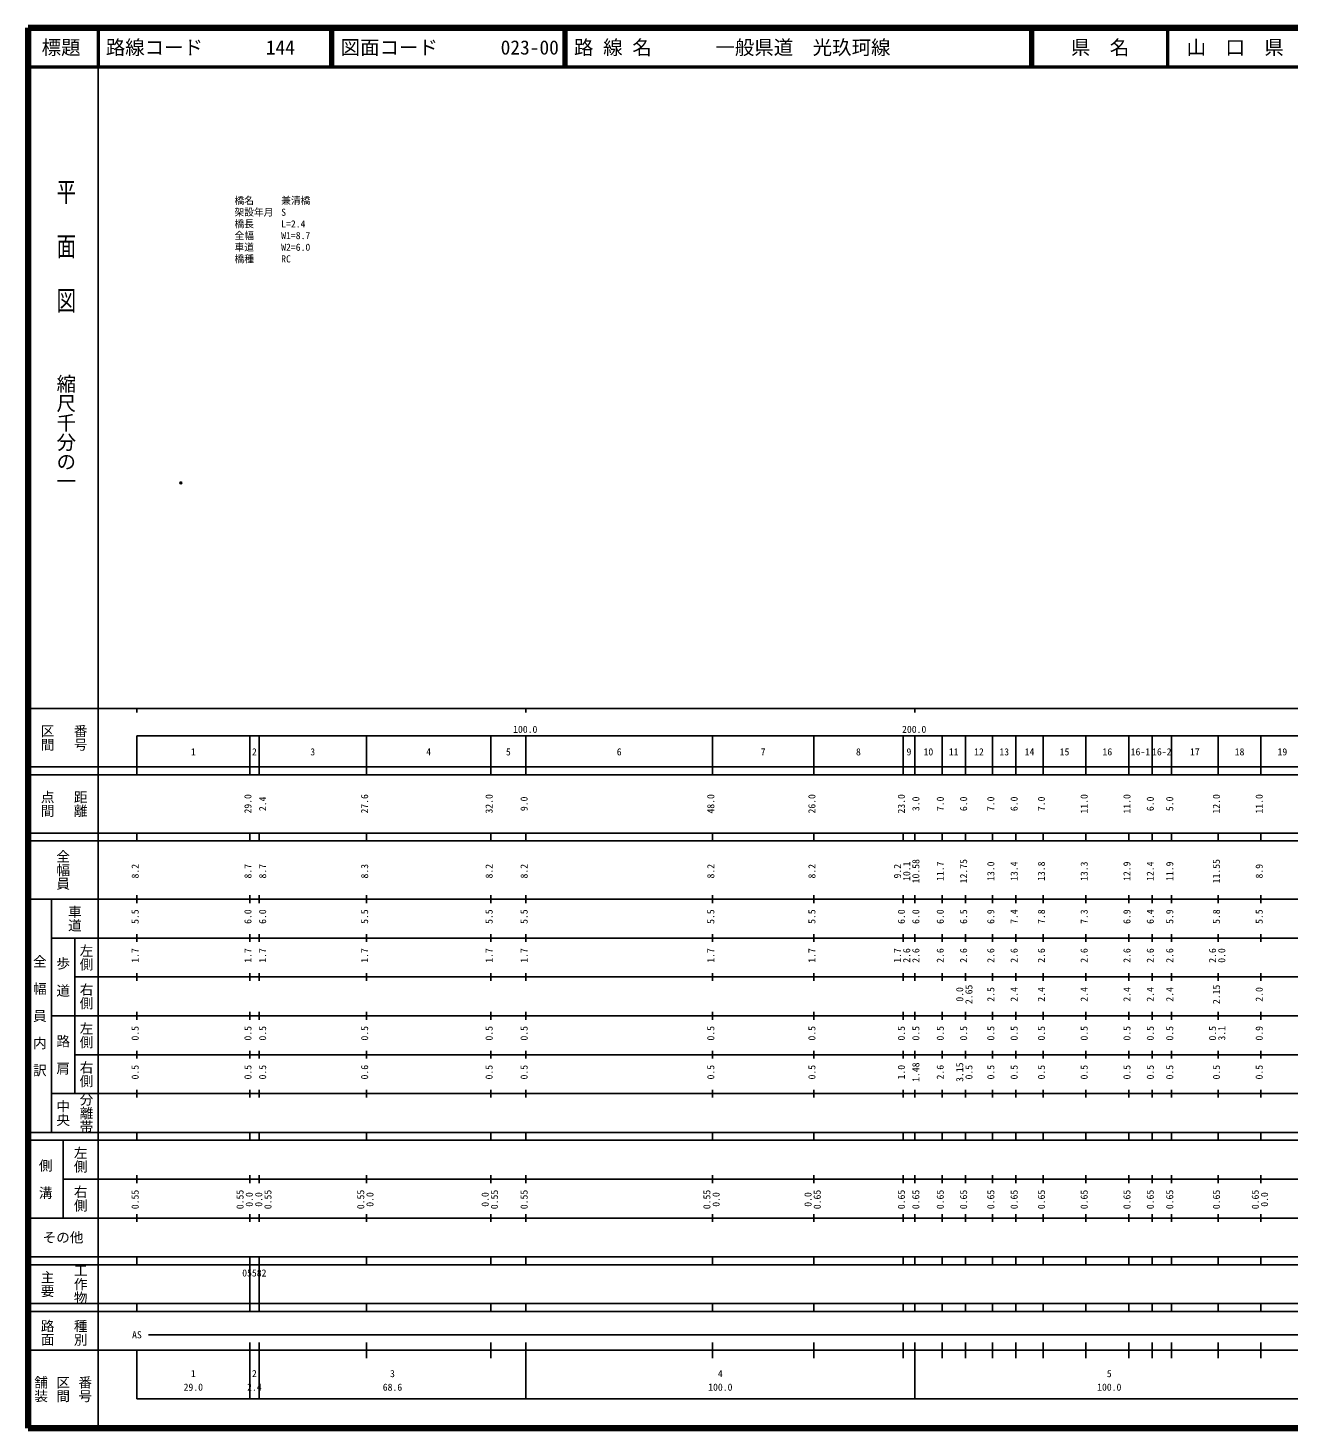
# Model space of a CAD drawing. Units: millimetres on the paper. Extents: x 40 to 680, y 20 to 380.
# Drawn here: x 40 to 364.2, y 20 to 380 of the extents above; entities that cross this region are included whole.
import ezdxf
from ezdxf.enums import TextEntityAlignment as Align

# ---------------------------------------------------------------- set-up
doc = ezdxf.new("R2010")
doc.units = ezdxf.units.MM
doc.header["$PDMODE"] = 32
doc.header["$PDSIZE"] = 0.5
for name, color, linetype in [('M-OTRS', 6, 'Continuous'), ('M-STR-HTXT', 7, 'Continuous'), ('M-TTL-TXT', 7, 'Continuous')]:
    doc.layers.add(name, color=color, linetype=linetype)
for name, color, linetype, lineweight in [('M-TTL', 2, 'Continuous', 140), ('M-TTL-BAND', 7, 'Continuous', 25), ('M-TTL-LINE', 7, 'Continuous', 50)]:
    doc.layers.add(name, color=color, linetype=linetype, lineweight=lineweight)
doc.styles.add('@ＭＳ ゴシック', font='')
doc.styles.add('ＭＳ ゴシック', font='')
doc.styles.get('@ＭＳ ゴシック').set_extended_font_data('@MS Gothic')
doc.styles.get('ＭＳ ゴシック').set_extended_font_data('MS Gothic')

msp = doc.modelspace()

# ---------------------------------------------------------------- linework, layer by layer
at = {"layer": 'M-OTRS'}
msp.add_point((79.29, 263.007), dxfattribs=at)
at = {"layer": 'M-TTL'}
for p, q in [((40, 380), (40, 20)), ((680, 380), (40, 380)), ((40, 20), (680, 20))]:
    msp.add_line(p, q, dxfattribs=at)
at = {"layer": 'M-TTL-BAND'}
for p, q in [((58, 370), (58, 20)), ((40, 205), (579, 205)), ((68, 205), (68, 204)), ((168, 205), (168, 204)), ((268, 205), (268, 204)), ((68, 198), (579, 198)), ((68, 198), (68, 188)), ((97, 188), (97, 198)), ((99.4, 188), (99.4, 198)), ((127, 188), (127, 198)), ((159, 188), (159, 198)), ((168, 188), (168, 198)), ((216, 188), (216, 198)), ((242, 188), (242, 198)), ((265, 188), (265, 198)), ((268, 188), (268, 198)), ((275, 188), (275, 198)), ((281, 188), (281, 198)), ((288, 188), (288, 198)), ((294, 188), (294, 198)), ((301, 188), (301, 198)), ((312, 188), (312, 198)), ((323, 188), (323, 198)), ((329, 188), (329, 198)), ((334, 188), (334, 198)), ((346, 188), (346, 198)), ((357, 188), (357, 198)), ((40, 190), (579, 190)), ((40, 188), (579, 188)), ((40, 173), (579, 173)), ((68, 171), (68, 173)), ((97, 171), (97, 173)), ((99.4, 171), (99.4, 173)), ((127, 171), (127, 173)), ((159, 171), (159, 173)), ((168, 171), (168, 173)), ((216, 171), (216, 173)), ((242, 171), (242, 173)), ((265, 171), (265, 173)), ((268, 171), (268, 173)), ((275, 171), (275, 173)), ((281, 171), (281, 173)), ((288, 171), (288, 173)), ((294, 171), (294, 173)), ((301, 171), (301, 173)), ((312, 171), (312, 173)), ((323, 171), (323, 173)), ((329, 171), (329, 173)), ((334, 171), (334, 173)), ((346, 171), (346, 173)), ((357, 171), (357, 173)), ((40, 171), (579, 171)), ((40, 156), (579, 156)), ((46, 96), (46, 156)), ((68, 155), (68, 157)), ((97, 155), (97, 157)), ((99.4, 155), (99.4, 157)), ((127, 155), (127, 157)), ((159, 155), (159, 157)), ((168, 155), (168, 157)), ((216, 155), (216, 157)), ((242, 155), (242, 157)), ((265, 155), (265, 157)), ((268, 155), (268, 157)), ((275, 155), (275, 157)), ((281, 155), (281, 157)), ((288, 155), (288, 157)), ((294, 155), (294, 157)), ((301, 155), (301, 157)), ((312, 155), (312, 157)), ((323, 155), (323, 157)), ((329, 155), (329, 157)), ((334, 155), (334, 157)), ((346, 155), (346, 157)), ((357, 155), (357, 157)), ((46, 146), (579, 146)), ((52, 146), (52, 106)), ((68, 145), (68, 147)), ((97, 145), (97, 147)), ((99.4, 145), (99.4, 147)), ((127, 145), (127, 147)), ((159, 145), (159, 147)), ((168, 145), (168, 147)), ((216, 145), (216, 147)), ((242, 145), (242, 147)), ((265, 145), (265, 147)), ((268, 145), (268, 147)), ((275, 145), (275, 147)), ((281, 145), (281, 147)), ((288, 145), (288, 147)), ((294, 145), (294, 147)), ((301, 145), (301, 147)), ((312, 145), (312, 147)), ((323, 145), (323, 147)), ((329, 145), (329, 147)), ((334, 145), (334, 147)), ((346, 145), (346, 147)), ((357, 145), (357, 147)), ((68, 135), (68, 137)), ((97, 135), (97, 137)), ((99.4, 135), (99.4, 137)), ((127, 135), (127, 137)), ((159, 135), (159, 137)), ((168, 135), (168, 137)), ((216, 135), (216, 137)), ((242, 135), (242, 137)), ((265, 135), (265, 137)), ((268, 135), (268, 137)), ((275, 135), (275, 137)), ((281, 135), (281, 137)), ((288, 135), (288, 137)), ((294, 135), (294, 137)), ((301, 135), (301, 137)), ((312, 135), (312, 137)), ((323, 135), (323, 137)), ((329, 135), (329, 137)), ((334, 135), (334, 137)), ((346, 135), (346, 137)), ((357, 135), (357, 137)), ((52, 136), (579, 136)), ((46, 126), (579, 126)), ((68, 125), (68, 127)), ((97, 125), (97, 127)), ((99.4, 125), (99.4, 127)), ((127, 125), (127, 127)), ((159, 125), (159, 127)), ((168, 125), (168, 127)), ((216, 125), (216, 127)), ((242, 125), (242, 127)), ((265, 125), (265, 127)), ((268, 125), (268, 127)), ((275, 125), (275, 127)), ((281, 125), (281, 127)), ((288, 125), (288, 127)), ((294, 125), (294, 127)), ((301, 125), (301, 127)), ((312, 125), (312, 127)), ((323, 125), (323, 127)), ((329, 125), (329, 127)), ((334, 125), (334, 127)), ((346, 125), (346, 127)), ((357, 125), (357, 127)), ((52, 116), (579, 116)), ((68, 115), (68, 117)), ((97, 115), (97, 117)), ((99.4, 115), (99.4, 117)), ((127, 115), (127, 117)), ((159, 115), (159, 117)), ((168, 115), (168, 117)), ((216, 115), (216, 117)), ((242, 115), (242, 117)), ((265, 115), (265, 117)), ((268, 115), (268, 117)), ((275, 115), (275, 117)), ((281, 115), (281, 117)), ((288, 115), (288, 117)), ((294, 115), (294, 117)), ((301, 115), (301, 117)), ((312, 115), (312, 117)), ((323, 115), (323, 117)), ((329, 115), (329, 117)), ((334, 115), (334, 117)), ((346, 115), (346, 117)), ((357, 115), (357, 117)), ((46, 106), (579, 106)), ((68, 105), (68, 107)), ((97, 105), (97, 107)), ((99.4, 105), (99.4, 107)), ((127, 105), (127, 107)), ((159, 105), (159, 107)), ((168, 105), (168, 107)), ((216, 105), (216, 107)), ((242, 105), (242, 107)), ((265, 105), (265, 107)), ((268, 105), (268, 107)), ((275, 105), (275, 107)), ((281, 105), (281, 107)), ((288, 105), (288, 107)), ((294, 105), (294, 107)), ((301, 105), (301, 107)), ((312, 105), (312, 107)), ((323, 105), (323, 107)), ((329, 105), (329, 107)), ((334, 105), (334, 107)), ((346, 105), (346, 107)), ((357, 105), (357, 107)), ((40, 96), (579, 96)), ((40, 94), (579, 94)), ((49, 94), (49, 74)), ((68, 94), (68, 96)), ((97, 94), (97, 96)), ((99.4, 94), (99.4, 96)), ((127, 94), (127, 96)), ((159, 94), (159, 96)), ((168, 94), (168, 96)), ((216, 94), (216, 96)), ((242, 94), (242, 96)), ((265, 94), (265, 96)), ((268, 94), (268, 96)), ((275, 94), (275, 96)), ((281, 94), (281, 96)), ((288, 94), (288, 96)), ((294, 94), (294, 96)), ((301, 94), (301, 96)), ((312, 94), (312, 96)), ((323, 94), (323, 96)), ((329, 94), (329, 96)), ((334, 94), (334, 96)), ((346, 94), (346, 96)), ((357, 94), (357, 96)), ((49, 84), (579, 84)), ((68, 83), (68, 85)), ((97, 83), (97, 85)), ((99.4, 83), (99.4, 85)), ((127, 83), (127, 85)), ((159, 83), (159, 85)), ((168, 83), (168, 85)), ((216, 83), (216, 85)), ((242, 83), (242, 85)), ((265, 83), (265, 85)), ((268, 83), (268, 85)), ((275, 83), (275, 85)), ((281, 83), (281, 85)), ((288, 83), (288, 85)), ((294, 83), (294, 85)), ((301, 83), (301, 85)), ((312, 83), (312, 85)), ((323, 83), (323, 85)), ((329, 83), (329, 85)), ((334, 83), (334, 85)), ((346, 83), (346, 85)), ((357, 83), (357, 85)), ((40, 74), (579, 74)), ((68, 73), (68, 75)), ((97, 73), (97, 75)), ((99.4, 73), (99.4, 75)), ((127, 73), (127, 75)), ((159, 73), (159, 75)), ((168, 73), (168, 75)), ((216, 73), (216, 75)), ((242, 73), (242, 75)), ((265, 73), (265, 75)), ((268, 73), (268, 75)), ((275, 73), (275, 75)), ((281, 73), (281, 75)), ((288, 73), (288, 75)), ((294, 73), (294, 75)), ((301, 73), (301, 75)), ((312, 73), (312, 75)), ((323, 73), (323, 75)), ((329, 73), (329, 75)), ((334, 73), (334, 75)), ((346, 73), (346, 75)), ((357, 73), (357, 75)), ((40, 64), (579, 64)), ((40, 62), (579, 62)), ((68, 62), (68, 64)), ((97, 62), (97, 64)), ((97, 52), (97, 62)), ((99.4, 62), (99.4, 64)), ((99.4, 52), (99.4, 62)), ((127, 62), (127, 64)), ((159, 62), (159, 64)), ((168, 62), (168, 64)), ((216, 62), (216, 64)), ((242, 62), (242, 64)), ((265, 62), (265, 64)), ((268, 62), (268, 64)), ((275, 62), (275, 64)), ((281, 62), (281, 64)), ((288, 62), (288, 64)), ((294, 62), (294, 64)), ((301, 62), (301, 64)), ((312, 62), (312, 64)), ((323, 62), (323, 64)), ((329, 62), (329, 64)), ((334, 62), (334, 64)), ((346, 62), (346, 64)), ((357, 62), (357, 64)), ((40, 52), (579, 52)), ((68, 50), (68, 52)), ((97, 50), (97, 52)), ((99.4, 50), (99.4, 52)), ((127, 50), (127, 52)), ((159, 50), (159, 52)), ((168, 50), (168, 52)), ((216, 50), (216, 52)), ((242, 50), (242, 52)), ((265, 50), (265, 52)), ((268, 50), (268, 52)), ((275, 50), (275, 52)), ((281, 50), (281, 52)), ((288, 50), (288, 52)), ((294, 50), (294, 52)), ((301, 50), (301, 52)), ((312, 50), (312, 52)), ((323, 50), (323, 52)), ((329, 50), (329, 52)), ((334, 50), (334, 52)), ((346, 50), (346, 52)), ((357, 50), (357, 52)), ((40, 50), (579, 50)), ((71, 44), (565, 44)), ((40, 40), (579, 40)), ((68, 40), (68, 27.5)), ((97, 27.5), (97, 42)), ((99.4, 27.5), (99.4, 42)), ((127, 38), (127, 42)), ((159, 38), (159, 42)), ((168, 27.5), (168, 42)), ((216, 38), (216, 42)), ((242, 38), (242, 42)), ((265, 38), (265, 42)), ((268, 27.5), (268, 42)), ((275, 38), (275, 42)), ((281, 38), (281, 42)), ((288, 38), (288, 42)), ((294, 38), (294, 42)), ((301, 38), (301, 42)), ((312, 38), (312, 42)), ((323, 38), (323, 42)), ((329, 38), (329, 42)), ((334, 38), (334, 42)), ((346, 38), (346, 42)), ((357, 38), (357, 42)), ((68, 27.5), (579, 27.5))]:
    msp.add_line(p, q, dxfattribs=at)
at = {"layer": 'M-TTL-LINE'}
for p, q in [((58, 380), (58, 370)), ((117.75, 380), (117.75, 370)), ((118.25, 380), (118.25, 370)), ((177.75, 380), (177.75, 370)), ((178.25, 380), (178.25, 370)), ((297.75, 380), (297.75, 370)), ((298.25, 380), (298.25, 370)), ((333, 380), (333, 370)), ((40, 370), (680, 370))]:
    msp.add_line(p, q, dxfattribs=at)

# ---------------------------------------------------------------- texts
at = {"layer": 'M-STR-HTXT', "style": 'ＭＳ ゴシック'}
for s, p in [('橋名', (93.095, 334.164)), ('兼清橋', (105.095, 334.164)), ('架設年月', (93.095, 331.164)), ('S', (105.095, 331.164)), ('橋長', (93.095, 328.164)), ('全幅', (93.095, 325.164)), ('L=2.4', (105.095, 328.164)), ('車道', (93.095, 322.164)), ('W1=8.7', (105.095, 325.164)), ('W2=6.0', (105.095, 322.164)), ('橋種', (93.095, 319.164)), ('RC', (105.095, 319.164))]:
    msp.add_text(s, height=1.833, dxfattribs=at).set_placement(p, align=Align.BOTTOM_LEFT)
at = {"layer": 'M-TTL-BAND', "style": '@ＭＳ ゴシック', "width": 1.4}
msp.add_text('平  面  図', height=3.666, rotation=270, dxfattribs=at).set_placement((49.777, 306.475), align=Align.MIDDLE_RIGHT)
at = {"layer": 'M-TTL-BAND', "style": '@ＭＳ ゴシック'}
msp.add_text('縮尺千分の一', height=3.666, rotation=270, dxfattribs=at).set_placement((49.777, 261.03), align=Align.MIDDLE_RIGHT)
for s, p in [('区間', (45, 197.5)), ('番号', (53.5, 197.5)), ('点間', (45, 180.5)), ('距離', (53.5, 180.5)), ('全幅員', (49, 163.5)), ('車道', (52, 151)), ('左側', (55, 141)), ('全\u3000幅\u3000員\u3000内\u3000訳', (43, 126)), ('歩\u3000道', (49, 136)), ('右側', (55, 131)), ('左側', (55, 121)), ('路\u3000肩', (49, 116)), ('右側', (55, 111)), ('分離帯', (55, 101)), ('中央', (49, 101)), ('左側', (53.5, 89)), ('側\u3000溝', (44.5, 84)), ('右側', (53.5, 79)), ('工作物', (53.5, 57)), ('主要', (45, 57)), ('路面', (45, 44.5)), ('種別', (53.5, 44.5)), ('舗装', (43.333, 30)), ('区間', (49, 30)), ('番号', (54.667, 30))]:
    msp.add_text(s, height=2.566, rotation=270, dxfattribs=at).set_placement(p, align=Align.MIDDLE_CENTER)
at = {"layer": 'M-TTL-BAND', "style": 'ＭＳ ゴシック'}
for s, p in [('100.0', (167.844, 198.195)), ('200.0', (267.844, 198.195)), ('1', (82.5, 192.405)), ('2', (98.2, 192.405)), ('3', (113.2, 192.405)), ('4', (143, 192.405)), ('5', (163.5, 192.405)), ('6', (192, 192.405)), ('7', (229, 192.405)), ('8', (253.5, 192.405)), ('9', (266.5, 192.405)), ('10', (271.5, 192.405)), ('11', (278, 192.405)), ('12', (284.5, 192.405)), ('13', (291, 192.405)), ('14', (297.5, 192.405)), ('15', (306.5, 192.405)), ('16', (317.5, 192.405)), ('16-1', (326, 192.405)), ('16-2', (331.5, 192.405)), ('17', (340, 192.405)), ('18', (351.5, 192.405)), ('19', (362.5, 192.405)), ('AS', (68, 42.5)), ('1', (82.5, 32.523)), ('2', (98.2, 32.523)), ('3', (133.7, 32.523)), ('4', (218, 32.523)), ('5', (318, 32.523)), ('29.0', (82.5, 29.033)), ('2.4', (98.2, 29.033)), ('68.6', (133.7, 29.033)), ('100.0', (218, 29.033)), ('100.0', (318, 29.033))]:
    msp.add_text(s, height=1.833, dxfattribs=at).set_placement(p, align=Align.BOTTOM_CENTER)
for s, p in [('29.0', (98, 180.5)), ('2.4', (101.774, 180.5)), ('27.6', (128, 180.5)), ('32.0', (160, 180.5)), ('9.0', (169, 180.5)), ('48.0', (217, 180.5)), ('26.0', (243, 180.5)), ('23.0', (266, 180.5)), ('3.0', (269.729, 180.5)), ('7.0', (276, 180.5)), ('6.0', (282, 180.5)), ('7.0', (289, 180.5)), ('6.0', (295, 180.5)), ('7.0', (302, 180.5)), ('11.0', (313, 180.5)), ('11.0', (324, 180.5)), ('6.0', (330, 180.5)), ('5.0', (335, 180.5)), ('12.0', (347, 180.5)), ('11.0', (358, 180.5)), ('10.58', (269.729, 163.174)), ('12.75', (282, 163.174)), ('11.55', (347, 163.174)), ('8.2', (69, 163.174)), ('8.7', (98, 163.174)), ('8.7', (101.774, 163.174)), ('8.3', (128, 163.174)), ('8.2', (160, 163.174)), ('8.2', (169, 163.174)), ('8.2', (217, 163.174)), ('8.2', (243, 163.174)), ('9.2', (265, 163.174)), ('10.1', (267.37, 163.174)), ('11.7', (276, 163.174)), ('13.0', (289, 163.174)), ('13.4', (295, 163.174)), ('13.8', (302, 163.174)), ('13.3', (313, 163.174)), ('12.9', (324, 163.174)), ('12.4', (330, 163.174)), ('11.9', (335, 163.174)), ('8.9', (358, 163.174)), ('5.5', (69, 151.5)), ('6.0', (98, 151.5)), ('6.0', (101.774, 151.5)), ('5.5', (128, 151.5)), ('5.5', (160, 151.5)), ('5.5', (169, 151.5)), ('5.5', (217, 151.5)), ('5.5', (243, 151.5)), ('6.0', (266, 151.5)), ('6.0', (269.729, 151.5)), ('6.0', (276, 151.5)), ('6.5', (282, 151.5)), ('6.9', (289, 151.5)), ('7.4', (295, 151.5)), ('7.8', (302, 151.5)), ('7.3', (313, 151.5)), ('6.9', (324, 151.5)), ('6.4', (330, 151.5)), ('5.9', (335, 151.5)), ('5.8', (347, 151.5)), ('5.5', (358, 151.5)), ('1.7', (69, 141.5)), ('1.7', (98, 141.5)), ('1.7', (101.774, 141.5)), ('1.7', (128, 141.5)), ('1.7', (160, 141.5)), ('1.7', (169, 141.5)), ('1.7', (217, 141.5)), ('1.7', (243, 141.5)), ('1.7', (265, 141.5)), ('2.6', (267.37, 141.5)), ('2.6', (269.729, 141.5)), ('2.6', (276, 141.5)), ('2.6', (282, 141.5)), ('2.6', (289, 141.5)), ('2.6', (295, 141.5)), ('2.6', (302, 141.5)), ('2.6', (313, 141.5)), ('2.6', (324, 141.5)), ('2.6', (330, 141.5)), ('2.6', (335, 141.5)), ('2.6', (346, 141.5)), ('0.0', (348.37, 141.5)), ('0.0', (281, 131.5)), ('2.65', (283.37, 131.5)), ('2.5', (289, 131.5)), ('2.4', (295, 131.5)), ('2.4', (302, 131.5)), ('2.4', (313, 131.5)), ('2.4', (324, 131.5)), ('2.4', (330, 131.5)), ('2.4', (335, 131.5)), ('2.15', (347, 131.5)), ('2.0', (358, 131.5)), ('0.5', (69, 121.5)), ('0.5', (98, 121.5)), ('0.5', (101.774, 121.5)), ('0.5', (128, 121.5)), ('0.5', (160, 121.5)), ('0.5', (169, 121.5)), ('0.5', (217, 121.5)), ('0.5', (243, 121.5)), ('0.5', (266, 121.5)), ('0.5', (269.729, 121.5)), ('0.5', (276, 121.5)), ('0.5', (282, 121.5)), ('0.5', (289, 121.5)), ('0.5', (295, 121.5)), ('0.5', (302, 121.5)), ('0.5', (313, 121.5)), ('0.5', (324, 121.5)), ('0.5', (330, 121.5)), ('0.5', (335, 121.5)), ('0.5', (346, 121.5)), ('3.1', (348.37, 121.5)), ('0.9', (358, 121.5)), ('0.5', (69, 111.5)), ('0.5', (98, 111.5)), ('0.5', (101.774, 111.5)), ('0.6', (128, 111.5)), ('0.5', (160, 111.5)), ('0.5', (169, 111.5)), ('0.5', (217, 111.5)), ('0.5', (243, 111.5)), ('1.0', (266, 111.5)), ('1.48', (269.729, 111.5)), ('2.6', (276, 111.5)), ('3.15', (281, 111.5)), ('0.5', (283.37, 111.5)), ('0.5', (289, 111.5)), ('0.5', (295, 111.5)), ('0.5', (302, 111.5)), ('0.5', (313, 111.5)), ('0.5', (324, 111.5)), ('0.5', (330, 111.5)), ('0.5', (335, 111.5)), ('0.5', (347, 111.5)), ('0.5', (358, 111.5)), ('0.55', (69, 78.764)), ('0.55', (95.965, 78.764)), ('0.0', (98.335, 78.764)), ('0.0', (100.774, 78.764)), ('0.55', (103.144, 78.764)), ('0.55', (127, 78.764)), ('0.0', (129.37, 78.764)), ('0.0', (159, 78.764)), ('0.55', (161.37, 78.764)), ('0.55', (169, 78.764)), ('0.55', (216, 78.764)), ('0.0', (218.37, 78.764)), ('0.0', (242, 78.764)), ('0.65', (244.37, 78.764)), ('0.65', (266, 78.764)), ('0.65', (269.729, 78.764)), ('0.65', (276, 78.764)), ('0.65', (282, 78.764)), ('0.65', (289, 78.764)), ('0.65', (295, 78.764)), ('0.65', (302, 78.764)), ('0.65', (313, 78.764)), ('0.65', (324, 78.764)), ('0.65', (330, 78.764)), ('0.65', (335, 78.764)), ('0.65', (347, 78.764)), ('0.65', (357, 78.764)), ('0.0', (359.37, 78.764))]:
    msp.add_text(s, height=1.833, rotation=90, dxfattribs=at).set_placement(p, align=Align.BOTTOM_CENTER)
msp.add_text('その他', height=2.566, dxfattribs=at).set_placement((49, 69), align=Align.MIDDLE_CENTER)
msp.add_text('05582', height=1.833, dxfattribs=at).set_placement((95.075, 58.405), align=Align.BOTTOM_LEFT)
at = {"layer": 'M-TTL-TXT', "style": 'ＭＳ ゴシック'}
for s, p in [('標題', (48.5, 375)), ('県\u3000名', (315.625, 375)), ('山\u3000口\u3000県', (350.375, 375))]:
    msp.add_text(s, height=3.666, dxfattribs=at).set_placement(p, align=Align.MIDDLE_CENTER)
for s, p in [('路線コード', (60, 375)), ('144', (101.142, 375)), ('図面コード', (120.38, 375)), ('023-00', (161.521, 375)), ('路 線 名', (180.38, 375)), ('一般県道\u3000光玖珂線', (216.734, 375))]:
    msp.add_text(s, height=3.666, dxfattribs=at).set_placement(p, align=Align.MIDDLE_LEFT)

doc.saveas('drawing.dxf')
